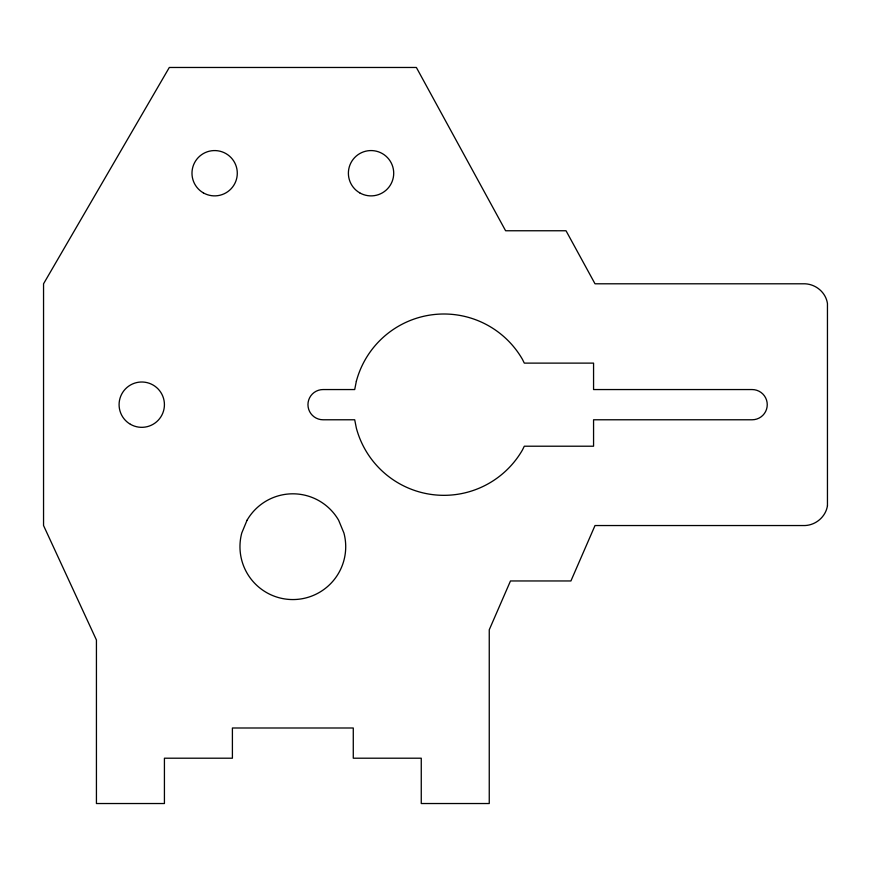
<?xml version="1.0" encoding="UTF-8"?>
<svg xmlns="http://www.w3.org/2000/svg" width="871" height="871" viewBox="0 0 871 871"><rect width="100%" height="100%" fill="white"/><g stroke="black" fill="none" stroke-linecap="round" stroke-linejoin="round"><path stroke-width="1.31" d="M356.359 381.204L354.704 389.555L323.054 389.555A15.112 15.112 0 0 0 307.953 404.667A15.112 15.112 0 0 0 323.054 419.778L354.704 419.778L356.359 428.129A90.649 90.649 0 0 0 522.437 449.991L524.298 446.213L593.565 446.213L593.565 419.778L752.141 419.778A15.112 15.112 0 0 0 767.253 404.667A15.112 15.112 0 0 0 752.141 389.555L593.565 389.555L593.565 363.12L524.298 363.12L522.437 359.342A90.649 90.649 0 0 0 356.359 381.204M827.45 505.811C825.708 516.699 815.985 525.071 805.022 525.54L595.013 525.54L570.919 580.957L510.482 580.957L489.252 629.787L489.252 803.53L421.259 803.53L421.259 758.206L353.278 758.206L353.278 727.993L232.405 727.993L232.405 758.206L164.423 758.206L164.423 803.53L96.431 803.53L96.431 640L43.55 525.54L43.55 283.794L169.312 67.47L416.371 67.47L505.605 230.761L566.03 230.761L595.013 283.794L805.022 283.794C816.018 284.284 825.839 292.493 827.45 303.522L827.45 505.811M247.048 520.248L241.768 532.998A52.881 52.881 0 0 0 292.841 599.564A52.881 52.881 0 0 0 343.914 532.998L338.634 520.248A52.881 52.881 0 0 0 247.048 520.248M130.421 424.297A22.668 22.668 0 0 0 164.423 404.667A22.668 22.668 0 0 0 130.421 385.036A22.668 22.668 0 0 0 130.421 424.297M359.712 192.85A22.668 22.668 0 0 0 393.714 173.231A22.668 22.668 0 0 0 359.712 153.601A22.668 22.668 0 0 0 359.712 192.85M203.302 192.85A22.668 22.668 0 0 0 237.293 173.231A22.668 22.668 0 0 0 203.302 153.601A22.668 22.668 0 0 0 203.302 192.85"/></g></svg>
